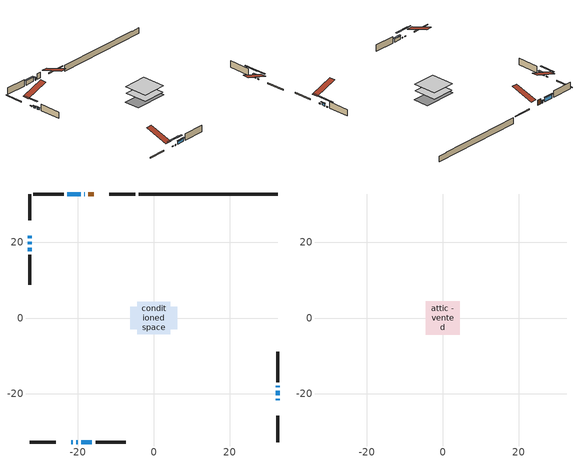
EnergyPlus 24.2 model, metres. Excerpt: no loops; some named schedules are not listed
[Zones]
conditioned space
 floor adiabatic (AdiabaticFloorConstruction): -4.32,-4.32 -4.32,4.32 4.32,4.32 4.32,-4.32 z0.54
 floor foundation (Slab1 construction): -6.19,-2.96 -6.19,2.96 6.19,2.96 6.19,-2.96 z-1.66
 wall outside (RimJoist1 construction): -4.83,32.68 -11.69,32.68 / -32.68,-32.68 -25.82,-32.68 / -32.68,32.68 -32.68,25.82 / 32.68,-32.68 32.68,-25.82 z0.54:0.84
 wall outside (AdiabaticWallConstruction 1): -15.83,32.68 -17.25,32.68 z0.54:2.57
 wall outside (AdiabaticWallConstruction): -18.17,32.68 -18.33,32.68 z0.54:1.46; 32.68,-21.68 32.68,-21.33 / -21.68,-32.68 -21.33,-32.68 / -20.4,-32.68 -20.05,-32.68 / -32.68,21.68 -32.68,20.98 / 32.68,-18.24 32.68,-17.88 z0.54:0.83; -32.68,20.05 -32.68,19.44 z0.54:1.15; 32.68,-20.4 32.68,-19.16 z0.54:1.56; -19.26,32.68 -22.81,32.68 z0.54:2.12; -19.12,-32.68 -16.27,-32.68 z0.54:1.7; -32.68,18.51 -32.68,17.63 z0.54:1.26
 wall outside (Wall1 construction): -23.74,32.68 -31.75,32.68 / -15.35,-32.68 -7.34,-32.68 / -32.68,16.7 -32.68,8.7 / 32.68,-16.95 32.68,-8.95 z0.54:2.98
 wall foundation (FoundationWall1 construction): -3.9,32.68,-1.66 -3.9,32.68,0.54 29.02,32.68,0.54 29.02,32.68,0.38 32.68,32.68,0.38 32.68,32.68,-1.66
 window (WindowConstruction 4): -18.18,32.68 -18.33,32.68 z0.54:1.45
 window (WindowConstruction 7): 32.68,-21.68 32.68,-21.33 z0.54:0.83
 window (WindowConstruction 8): -21.68,-32.68 -21.33,-32.68 z0.54:0.83
 window (WindowConstruction 9): -20.4,-32.68 -20.05,-32.68 z0.54:0.83
 window (WindowConstruction 10): -32.68,21.68 -32.68,20.98 z0.54:0.83
 window (WindowConstruction 5): -32.68,20.05 -32.68,19.44 z0.54:1.15
 window (WindowConstruction): 32.68,-20.4 32.68,-19.16 z0.54:1.55
 window (WindowConstruction 1): -19.26,32.68 -22.81,32.68 z0.54:2.12
 window (WindowConstruction 2): -19.12,-32.68 -16.27,-32.68 z0.54:1.7
 window (WindowConstruction 3): -32.68,18.51 -32.68,17.63 z0.54:1.26
 window (WindowConstruction 6): 32.68,-18.23 32.68,-17.88 z0.54:0.83
 door (Door): -15.83,32.68 -17.25,32.68 z0.54:2.57
 ceiling adiabatic (AdiabaticFloorConstruction): 4.32,-4.32 4.32,4.32 -4.32,4.32 -4.32,-4.32 z0.54
attic - vented
 floor to conditioned space (Floor1 construction Reversed): -4.44,-4.44 -4.44,4.44 4.44,4.44 4.44,-4.44 z2.98
 roof outside (Roof1 construction): -14.9,32.68,2.98 -14.9,24.03,5.86 -12.62,24.03,5.86 -12.62,32.68,2.98; -22.61,-32.68,2.98 -22.61,-24.03,5.86 -24.89,-24.03,5.86 -24.89,-32.68,2.98; -32.68,22.61,2.98 -24.03,22.61,5.86 -24.03,24.89,5.86 -32.68,24.89,2.98; 32.68,-22.61,2.98 24.03,-22.61,5.86 24.03,-24.89,5.86 32.68,-24.89,2.98
shading: -18.53,32.68 -17.98,32.68 -17.98,33.09 -18.53,33.09 z1.66; 32.68,-18.69 32.68,-24.32 33.09,-24.32 33.09,-18.69 z3.47; -18.69,-32.68 -24.32,-32.68 -24.32,-33.09 -18.69,-33.09 z3.47; -17.41,-32.68 -23.04,-32.68 -23.04,-33.09 -17.41,-33.09 z3.47; -32.68,18.34 -32.68,24.32 -33.09,24.32 -33.09,18.34 z3.47; -32.68,19.24 -32.68,20.25 -33.09,20.25 -33.09,19.24 z1.35; 32.68,-18.96 32.68,-20.6 33.09,-20.6 33.09,-18.96 z1.76; -23.01,32.68 -19.06,32.68 -19.06,33.09 -23.01,33.09 z2.32; -16.07,-32.68 -19.32,-32.68 -19.32,-33.09 -16.07,-33.09 z1.91; -32.68,17.43 -32.68,18.71 -33.09,18.71 -33.09,17.43 z1.46; 32.68,-15.24 32.68,-20.87 33.09,-20.87 33.09,-15.24 z3.47
[Building]
Building 1: Terrain=Suburbs
[Site:Location]
Saskatoon Intl AP_SK: Latitude {deg}=52.17; Longitude {deg}=-106.7; Time Zone {hr}=-6; Elevation {m}=504; Keep Site Location Information=Yes
[Site:GroundTemperature:Shallow]
-3.29371, -5.9198, -6.13011, -4.88389, 0.118965, 5.09852, 9.41553, 12.1502, 12.3826, 10.1583, 5.95142, 1.12462
[Site:WaterMainsTemperature]
Calculation Method=Schedule; Temperature Schedule=mains temperature schedule
[Material] Roughness=Rough; Thermal Absorptance=0.9
Name | Thickness {m} | Conductivity {W/m-K} | Density {kg/m3} | Specific Heat {J/kg-K} | Solar Absorptance | Visible Absorptance
asphalt or fiberglass shingles | 0.00635 | 0.162714 | 1121.4 | 1465.45 | 0.84 | 0.84
ceiling loosefill ins | 0.169333 | 0.0480833 | 16.02 | 1046.75 | 0.7 | 0.7
ceiling stud and cavity | 0.1397 | 0.0875686 | 65.682 | 1177.47 | 0.7 | 0.7
concrete 4.0 in. | 0.1016 | 1.803125 | 2242.8 | 837.4 | 0.7 | 0.7
concrete 8.0 in. | 0.2032 | 1.803125 | 2242.8 | 837.4 | 0.7 | 0.7
door material | 0.04445 | 0.20624 | 512.64 | 1214.23 | 0.7 | 0.7
floor covering | 0.0127 | 0.0433444 | 54.468 | 1339.84 | 0.6 | 0.6
floor rigid ins; wall rigid ins | 0.512978 | 0.029427 | 32.04 | 1214.23 | 0.7 | 0.7
floor stud and cavity | 0.1397 | 1.75129 | 37.0049 | 1207.88 | 0.7 | 0.7
furniture material conditioned space 1 | 0.1524 | 0.115458 | 640.8 | 1214.23 | 0.6 | 0.6
gypsum board | 0.0127 | 0.160291 | 801 | 837.4 | 0.6 | 0.6
osb sheathing 0.5 in. | 0.0127 | 0.115458 | 512.64 | 1214.23 | 0.7 | 0.7
osb sheathing 0.75 in. | 0.01905 | 0.115458 | 512.64 | 1214.23 | 0.7 | 0.7
rim joist stud and cavity | 0.0508 | 0.143208 | 50.32683 | 1063.81 | 0.6 | 0.6
wall stud and cavity | 0.1397 | 0.108982 | 139.0536 | 1170.24 | 0.7 | 0.7
wall stud and cavity 1 | 0.0889 | 0.380278 | 52.3479 | 1209.89 | 0.7 | 0.7
wall stud and cavity 2 | 0.0889 | 0.391764 | 83.0341 | 1211.67 | 0.7 | 0.7
wood siding | 0.0254 | 0.102417 | 544.68 | 1172.36 | 0.4 | 0.4
wood siding 1; wood siding 2; wood siding 3 | 0.0254 | 0.102417 | 544.68 | 1172.36 | 0.7 | 0.7
[WindowMaterial:SimpleGlazingSystem]
Name | U-Factor {W/m2-K} | Solar Heat Gain Coefficient
WindowMaterial | 3.14959 | 0.66
WindowMaterial 1 | 2.89351 | 0.69
WindowMaterial 2 | 3.276206 | 0.67
WindowMaterial 3 | 2.762347 | 0.62
WindowMaterial 4 | 3.94791 | 0.38
WindowMaterial 5 | 5.20275 | 0.65
WindowMaterial 6 | 2.90827 | 0.43
WindowMaterial 7 | 3.071798 | 0.43
[Construction]
AdiabaticFloorConstruction: floor stud and cavity, floor rigid ins, osb sheathing 0.75 in., floor covering
AdiabaticWallConstruction: wood siding 2, wall rigid ins, wall stud and cavity 1, gypsum board
AdiabaticWallConstruction 1: wood siding 3, wall rigid ins, wall stud and cavity 1, gypsum board
Door: door material
Floor1 construction Reversed: gypsum board, ceiling stud and cavity, ceiling loosefill ins
FoundationWall1 construction: concrete 8.0 in.
furniture construction conditioned space 1: furniture material conditioned space 1
PartitionWallConstruction: gypsum board, wall stud and cavity 2, gypsum board
RimJoist1 construction: wood siding 1, rim joist stud and cavity
Roof1 construction: asphalt or fiberglass shingles
Slab1 construction: concrete 4.0 in.
Wall1 construction: wood siding, osb sheathing 0.5 in., wall stud and cavity, gypsum board
WindowConstruction: WindowMaterial
WindowConstruction 1: WindowMaterial 1
WindowConstruction 10; WindowConstruction 6; WindowConstruction 8: WindowMaterial 6
WindowConstruction 2: WindowMaterial 2
WindowConstruction 3: WindowMaterial 3
WindowConstruction 4: WindowMaterial 4
WindowConstruction 5: WindowMaterial 5
WindowConstruction 7; WindowConstruction 9: WindowMaterial 7
[Zone] Multiplier=1; Part of Total Floor Area=Yes
Name | Volume {m3}
attic - vented | 36.9162
conditioned space | 369.9
[Space]
Name | Zone | Volume {m3}
attic - vented 1 | attic - vented | 36.9162
conditioned space 1 | conditioned space | 369.9
[ZoneInfiltration:EffectiveLeakageArea]
infil attic - vented 1: Zone or Space=attic - vented 1; Schedule=Always On Discrete; Effective Air Leakage Area {cm2}=2704.11; Stack Coefficient=0.000200502; Wind Coefficient=9.56709e-06
[ZoneMixing]
whole house fan mix: Zone or Space=attic - vented; Schedule=Always On Continuous; Design Flow Rate Calculation Method=Flow/Zone; Design Flow Rate {m3/s}=0; Source Zone or Space=conditioned space
[SurfaceProperty:ExposedFoundationPerimeter]
Slab1: Exposed Perimeter Calculation Method=TotalExposedPerimeter; Total Exposed Perimeter {m}=36.577
[InternalMass] Zone or ZoneList=conditioned space; Space or SpaceList=conditioned space 1
Name | Construction | Surface Area {m2}
furniture mass conditioned space 1 | furniture construction conditioned space 1 | 59.204
partition wall mass | PartitionWallConstruction | 148.01
[Lights]
interior lighting: Zone or ZoneList or Space or SpaceList=conditioned space 1; Schedule=interior lighting schedule; Design Level Calculation Method=LightingLevel; Lighting Level {W}=343.2; Return Air Fraction=0; Fraction Radiant=0.6; Fraction Visible=0.2; Fraction Replaceable=1
[People]
occupants: Zone or ZoneList or Space or SpaceList=conditioned space 1; Number of People Schedule=occupants schedule; Number of People Calculation Method=People; Number of People=3; Fraction Radiant=0.314171; Sensible Heat Fraction=0.56303; Activity Level Schedule=occupants activity schedule; Carbon Dioxide Generation Rate {m3/s-W}=0; Enable ASHRAE 55 Comfort Warnings=No; Mean Radiant Temperature Calculation Type=EnclosureAveraged
[ElectricEquipment] Zone or ZoneList or Space or SpaceList=conditioned space 1; Design Level Calculation Method=EquipmentLevel
Name | Schedule | Design Level {W} | Fraction Latent | Fraction Radiant | Fraction Lost
clothes dryer | clothes dryer schedule | 140.772 | 0.015 | 0.081 | 0.85
clothes washer | clothes washer schedule | 32.1985 | 0.03 | 0.162 | 0.7
cooking range | cooking range schedule | 215.147 | 0.08 | 0.432 | 0.2
dishwasher | dishwasher schedule | 66.8632 | 0.3 | 0.18 | 0.4
fridge | fridge schedule | 72.9452 | 0 | 0.6 | 0
mech vent house fan | mech vent house fan schedule | 10 | 0 | 0 | 1
mech vent house fan cfis | mech vent house fan cfis schedule | 0 | 0 | 0 | 0
misc plug loads | misc plug loads schedule | 494.7 | 0.045 | 0.513 | 0.1
whole house fan | Always On Discrete | 0 | 0 | 0 | 1
[OtherEquipment] Zone or ZoneList or Space or SpaceList=conditioned space 1; Design Level Calculation Method=EquipmentLevel
Name | Fuel Type | Schedule | Design Level {W} | Fraction Latent | Fraction Radiant | Fraction Lost
clothes dryer 1 | Electricity | clothes dryer schedule | 0 | 0.015 | 0.081 | 0.85
cooking range 1 | Electricity | cooking range schedule | 0 | 0.08 | 0.432 | 0.2
general water use latent | None | general water use schedule | 62.594 | 1 | 0 | 0
general water use sensible | None | general water use schedule | -61.6891 | 0 | 0.6 | 0
mech vent house fan latent load | None | Always On Discrete | 0 | 1 | 0 | 0
mech vent house fan sensible load | None | Always On Discrete | 0 | 0 | 0 | 0
water heater energy adjustment1 | NaturalGas | Always On Discrete | 0.01 | 0 | 0 | 1
[ZoneInfiltration:DesignFlowRate] Zone or ZoneList or Space or SpaceList=conditioned space 1; Schedule=Always On Discrete; Design Flow Rate Calculation Method=Flow/Zone; Design Flow Rate {m3/s}=0
infil flow; natural vent flow; whole house fan flow
[AvailabilityManager:Scheduled]
furnace airloop Availability Manager: Schedule=Always On Discrete
[Foundation:Kiva]
Foundation Kiva 1: Initial Indoor Air Temperature {C}=21; Wall Height Above Grade {m}=0.539984; Wall Depth Below Slab {m}=0.2032
[Foundation:Kiva:Settings]
Soil Conductivity {W/m-K}=0.849921; Soil Density {kg/m3}=1842.3; Soil Specific Heat {J/kg-K}=418.7; Ground Solar Absorptivity=0.9; Ground Thermal Absorptivity=0.9; Ground Surface Roughness {m}=0.03; Far-Field Width {m}=40; Deep-Ground Boundary Condition=ZeroFlux; Deep-Ground Depth {m}=40; Minimum Cell Dimension {m}=0.2; Maximum Cell Growth Coefficient=3; Simulation Timestep=Timestep
[Exterior:Lights]
exterior lighting: Schedule=exterior lighting schedule; Design Level {W}=75.6
[EnergyManagementSystem:GlobalVariable]
furnace_airloop_Fan_RTF
infil_program_Qfan
infil_program_Qinf
natural_vent_program_Qnv
natural_vent_program_Qwhf
[EnergyManagementSystem:Sensor]
Name | Output:Variable or Output:Meter Index Key | Output:Variable or Output:Meter
airflow_gain | infil flow | Infiltration Sensible Heat Gain Energy
airflow_gain_1 | natural vent flow | Infiltration Sensible Heat Gain Energy
airflow_gain_2 | whole house fan flow | Infiltration Sensible Heat Gain Energy
airflow_loss | infil flow | Infiltration Sensible Heat Loss Energy
airflow_loss_1 | natural vent flow | Infiltration Sensible Heat Loss Energy
airflow_loss_2 | whole house fan flow | Infiltration Sensible Heat Loss Energy
clg_load_cond |  | Cooling:EnergyTransfer:Zone:CONDITIONED SPACE
clg_sp_s; clg_sp_s_1 | cooling setpoint | Schedule Value
clothes_dryer_exhaust_0_sch_s | clothes dryer exhaust 0 schedule | Schedule Value
cool_season | cooling season schedule | Schedule Value
htg_load_cond |  | Heating:EnergyTransfer:Zone:CONDITIONED SPACE
htg_sp_s; htg_sp_s_1 | heating setpoint | Schedule Value
ig_ee_conv | clothes dryer | Electric Equipment Convective Heating Energy
ig_ee_conv_2 | cooking range | Electric Equipment Convective Heating Energy
ig_ee_conv_4 | fridge | Electric Equipment Convective Heating Energy
ig_ee_conv_5 | misc plug loads | Electric Equipment Convective Heating Energy
ig_ee_conv_6 | whole house fan | Electric Equipment Convective Heating Energy
ig_ee_rad | clothes dryer | Electric Equipment Radiant Heating Energy
ig_ee_rad_2 | cooking range | Electric Equipment Radiant Heating Energy
ig_ee_rad_4 | fridge | Electric Equipment Radiant Heating Energy
ig_ee_rad_5 | misc plug loads | Electric Equipment Radiant Heating Energy
ig_ee_rad_6 | whole house fan | Electric Equipment Radiant Heating Energy
ig_lgt_conv | interior lighting | Lights Convective Heating Energy
ig_lgt_rad | interior lighting | Lights Radiant Heating Energy
ig_lgt_vis | interior lighting | Lights Visible Radiation Heating Energy
ig_oe_conv | clothes dryer 1 | Other Equipment Convective Heating Energy
ig_oe_conv_1 | cooking range 1 | Other Equipment Convective Heating Energy
ig_oe_conv_2 | general water use latent | Other Equipment Convective Heating Energy
ig_oe_conv_3 | general water use sensible | Other Equipment Convective Heating Energy
ig_oe_conv_4 | water heater energy adjustment1 | Other Equipment Convective Heating Energy
ig_oe_rad | clothes dryer 1 | Other Equipment Radiant Heating Energy
ig_oe_rad_1 | cooking range 1 | Other Equipment Radiant Heating Energy
ig_oe_rad_2 | general water use latent | Other Equipment Radiant Heating Energy
ig_oe_rad_3 | general water use sensible | Other Equipment Radiant Heating Energy
ig_oe_rad_4 | water heater energy adjustment1 | Other Equipment Radiant Heating Energy
ig_ppl_conv | occupants | People Convective Heating Energy
ig_ppl_rad | occupants | People Radiant Heating Energy
im_conv | furniture mass conditioned space 1 | Surface Inside Face Convection Heat Gain Energy
im_conv_1 | partition wall mass | Surface Inside Face Convection Heat Gain Energy
im_ig | furniture mass conditioned space 1 | Surface Inside Face Internal Gains Radiation Heat Gain Energy
im_ig_1 | partition wall mass | Surface Inside Face Internal Gains Radiation Heat Gain Energy
im_lgt | furniture mass conditioned space 1 | Surface Inside Face Lights Radiation Heat Gain Energy
im_lgt_1 | partition wall mass | Surface Inside Face Lights Radiation Heat Gain Energy
im_sol | furniture mass conditioned space 1 | Surface Inside Face Solar Radiation Heat Gain Energy
im_sol_1 | partition wall mass | Surface Inside Face Solar Radiation Heat Gain Energy
im_surf | furniture mass conditioned space 1 | Surface Inside Face Net Surface Thermal Radiation Heat Gain Energy
im_surf_1 | partition wall mass | Surface Inside Face Net Surface Thermal Radiation Heat Gain Energy
mv_conv | mech vent house fan | Electric Equipment Convective Heating Energy
mv_conv_1 | mech vent house fan cfis | Electric Equipment Convective Heating Energy
mv_conv_2 | mech vent house fan latent load | Other Equipment Convective Heating Energy
mv_conv_3 | mech vent house fan sensible load | Other Equipment Convective Heating Energy
mv_rad | mech vent house fan | Electric Equipment Radiant Heating Energy
mv_rad_1 | mech vent house fan cfis | Electric Equipment Radiant Heating Energy
mv_rad_2 | mech vent house fan latent load | Other Equipment Radiant Heating Energy
mv_rad_3 | mech vent house fan sensible load | Other Equipment Radiant Heating Energy
natural_vent_s | natural vent schedule | Schedule Value
out_pb_s |  | Site Outdoor Air Barometric Pressure
out_wt_s |  | Site Outdoor Air Humidity Ratio
site_vw_s |  | Site Wind Speed
ss_back_out | Window1 | Surface Window Shortwave from Zone Back Out Window Heat Transfer Rate
ss_back_out_1 | Window10 | Surface Window Shortwave from Zone Back Out Window Heat Transfer Rate
ss_back_out_10 | Window9 | Surface Window Shortwave from Zone Back Out Window Heat Transfer Rate
ss_back_out_2 | Window11 | Surface Window Shortwave from Zone Back Out Window Heat Transfer Rate
ss_back_out_3 | Window12 | Surface Window Shortwave from Zone Back Out Window Heat Transfer Rate
ss_back_out_4 | Window13 | Surface Window Shortwave from Zone Back Out Window Heat Transfer Rate
ss_back_out_5 | Window2 | Surface Window Shortwave from Zone Back Out Window Heat Transfer Rate
ss_back_out_6 | Window3 | Surface Window Shortwave from Zone Back Out Window Heat Transfer Rate
ss_back_out_7 | Window4 | Surface Window Shortwave from Zone Back Out Window Heat Transfer Rate
ss_back_out_8 | Window6 | Surface Window Shortwave from Zone Back Out Window Heat Transfer Rate
ss_back_out_9 | Window8 | Surface Window Shortwave from Zone Back Out Window Heat Transfer Rate
ss_conv | Door1 | Surface Inside Face Convection Heat Gain Energy
ss_conv_1 | Window1 | Surface Inside Face Convection Heat Gain Energy
ss_conv_10 | Window8 | Surface Inside Face Convection Heat Gain Energy
ss_conv_11 | Window9 | Surface Inside Face Convection Heat Gain Energy
ss_conv_2 | Window10 | Surface Inside Face Convection Heat Gain Energy
ss_conv_3 | Window11 | Surface Inside Face Convection Heat Gain Energy
ss_conv_4 | Window12 | Surface Inside Face Convection Heat Gain Energy
ss_conv_5 | Window13 | Surface Inside Face Convection Heat Gain Energy
ss_conv_6 | Window2 | Surface Inside Face Convection Heat Gain Energy
ss_conv_7 | Window3 | Surface Inside Face Convection Heat Gain Energy
ss_conv_8 | Window4 | Surface Inside Face Convection Heat Gain Energy
ss_conv_9 | Window6 | Surface Inside Face Convection Heat Gain Energy
ss_ig | Door1 | Surface Inside Face Internal Gains Radiation Heat Gain Energy
ss_ig_1 | Window1 | Surface Inside Face Internal Gains Radiation Heat Gain Energy
ss_ig_10 | Window8 | Surface Inside Face Internal Gains Radiation Heat Gain Energy
ss_ig_11 | Window9 | Surface Inside Face Internal Gains Radiation Heat Gain Energy
ss_ig_2 | Window10 | Surface Inside Face Internal Gains Radiation Heat Gain Energy
ss_ig_3 | Window11 | Surface Inside Face Internal Gains Radiation Heat Gain Energy
ss_ig_4 | Window12 | Surface Inside Face Internal Gains Radiation Heat Gain Energy
ss_ig_5 | Window13 | Surface Inside Face Internal Gains Radiation Heat Gain Energy
ss_ig_6 | Window2 | Surface Inside Face Internal Gains Radiation Heat Gain Energy
ss_ig_7 | Window3 | Surface Inside Face Internal Gains Radiation Heat Gain Energy
ss_ig_8 | Window4 | Surface Inside Face Internal Gains Radiation Heat Gain Energy
ss_ig_9 | Window6 | Surface Inside Face Internal Gains Radiation Heat Gain Energy
ss_lgt | Door1 | Surface Inside Face Lights Radiation Heat Gain Energy
ss_sol | Door1 | Surface Inside Face Solar Radiation Heat Gain Energy
ss_surf | Door1 | Surface Inside Face Net Surface Thermal Radiation Heat Gain Energy
ss_surf_1 | Window1 | Surface Inside Face Net Surface Thermal Radiation Heat Gain Energy
ss_surf_10 | Window8 | Surface Inside Face Net Surface Thermal Radiation Heat Gain Energy
ss_surf_11 | Window9 | Surface Inside Face Net Surface Thermal Radiation Heat Gain Energy
ss_surf_2 | Window10 | Surface Inside Face Net Surface Thermal Radiation Heat Gain Energy
ss_surf_3 | Window11 | Surface Inside Face Net Surface Thermal Radiation Heat Gain Energy
ss_surf_4 | Window12 | Surface Inside Face Net Surface Thermal Radiation Heat Gain Energy
ss_surf_5 | Window13 | Surface Inside Face Net Surface Thermal Radiation Heat Gain Energy
ss_surf_6 | Window2 | Surface Inside Face Net Surface Thermal Radiation Heat Gain Energy
ss_surf_7 | Window3 | Surface Inside Face Net Surface Thermal Radiation Heat Gain Energy
ss_surf_8 | Window4 | Surface Inside Face Net Surface Thermal Radiation Heat Gain Energy
ss_surf_9 | Window6 | Surface Inside Face Net Surface Thermal Radiation Heat Gain Energy
ss_trans_in | Window1 | Surface Window Transmitted Solar Radiation Rate
ss_trans_in_1 | Window10 | Surface Window Transmitted Solar Radiation Rate
ss_trans_in_10 | Window9 | Surface Window Transmitted Solar Radiation Rate
ss_trans_in_2 | Window11 | Surface Window Transmitted Solar Radiation Rate
ss_trans_in_3 | Window12 | Surface Window Transmitted Solar Radiation Rate
ss_trans_in_4 | Window13 | Surface Window Transmitted Solar Radiation Rate
ss_trans_in_5 | Window2 | Surface Window Transmitted Solar Radiation Rate
ss_trans_in_6 | Window3 | Surface Window Transmitted Solar Radiation Rate
ss_trans_in_7 | Window4 | Surface Window Transmitted Solar Radiation Rate
ss_trans_in_8 | Window6 | Surface Window Transmitted Solar Radiation Rate
ss_trans_in_9 | Window8 | Surface Window Transmitted Solar Radiation Rate
ss_trans_out | Window1 | Surface Inside Face Initial Transmitted Diffuse Transmitted Out Window Solar Radiation Rate
ss_trans_out_1 | Window10 | Surface Inside Face Initial Transmitted Diffuse Transmitted Out Window Solar Radiation Rate
ss_trans_out_10 | Window9 | Surface Inside Face Initial Transmitted Diffuse Transmitted Out Window Solar Radiation Rate
ss_trans_out_2 | Window11 | Surface Inside Face Initial Transmitted Diffuse Transmitted Out Window Solar Radiation Rate
ss_trans_out_3 | Window12 | Surface Inside Face Initial Transmitted Diffuse Transmitted Out Window Solar Radiation Rate
ss_trans_out_4 | Window13 | Surface Inside Face Initial Transmitted Diffuse Transmitted Out Window Solar Radiation Rate
ss_trans_out_5 | Window2 | Surface Inside Face Initial Transmitted Diffuse Transmitted Out Window Solar Radiation Rate
ss_trans_out_6 | Window3 | Surface Inside Face Initial Transmitted Diffuse Transmitted Out Window Solar Radiation Rate
ss_trans_out_7 | Window4 | Surface Inside Face Initial Transmitted Diffuse Transmitted Out Window Solar Radiation Rate
ss_trans_out_8 | Window6 | Surface Inside Face Initial Transmitted Diffuse Transmitted Out Window Solar Radiation Rate
ss_trans_out_9 | Window8 | Surface Inside Face Initial Transmitted Diffuse Transmitted Out Window Solar Radiation Rate
s_conv | Floor1 | Surface Inside Face Convection Heat Gain Energy
s_conv_1 | FoundationWall1 | Surface Inside Face Convection Heat Gain Energy
s_conv_10 | Wall1:180 | Surface Inside Face Convection Heat Gain Energy
s_conv_11 | Wall1:270 | Surface Inside Face Convection Heat Gain Energy
s_conv_12 | Wall1:90 | Surface Inside Face Convection Heat Gain Energy
s_conv_2 | inferred conditioned ceiling | Surface Inside Face Convection Heat Gain Energy
s_conv_3 | inferred conditioned floor | Surface Inside Face Convection Heat Gain Energy
s_conv_4 | RimJoist1:0 | Surface Inside Face Convection Heat Gain Energy
s_conv_5 | RimJoist1:180 | Surface Inside Face Convection Heat Gain Energy
s_conv_6 | RimJoist1:270 | Surface Inside Face Convection Heat Gain Energy
s_conv_7 | RimJoist1:90 | Surface Inside Face Convection Heat Gain Energy
s_conv_8 | Slab1 | Surface Inside Face Convection Heat Gain Energy
s_conv_9 | Wall1:0 | Surface Inside Face Convection Heat Gain Energy
s_ig | Floor1 | Surface Inside Face Internal Gains Radiation Heat Gain Energy
s_ig_1 | FoundationWall1 | Surface Inside Face Internal Gains Radiation Heat Gain Energy
s_ig_10 | Wall1:180 | Surface Inside Face Internal Gains Radiation Heat Gain Energy
s_ig_11 | Wall1:270 | Surface Inside Face Internal Gains Radiation Heat Gain Energy
s_ig_12 | Wall1:90 | Surface Inside Face Internal Gains Radiation Heat Gain Energy
s_ig_2 | inferred conditioned ceiling | Surface Inside Face Internal Gains Radiation Heat Gain Energy
s_ig_3 | inferred conditioned floor | Surface Inside Face Internal Gains Radiation Heat Gain Energy
s_ig_4 | RimJoist1:0 | Surface Inside Face Internal Gains Radiation Heat Gain Energy
s_ig_5 | RimJoist1:180 | Surface Inside Face Internal Gains Radiation Heat Gain Energy
s_ig_6 | RimJoist1:270 | Surface Inside Face Internal Gains Radiation Heat Gain Energy
s_ig_7 | RimJoist1:90 | Surface Inside Face Internal Gains Radiation Heat Gain Energy
s_ig_8 | Slab1 | Surface Inside Face Internal Gains Radiation Heat Gain Energy
s_ig_9 | Wall1:0 | Surface Inside Face Internal Gains Radiation Heat Gain Energy
s_lgt | Floor1 | Surface Inside Face Lights Radiation Heat Gain Energy
s_lgt_1 | FoundationWall1 | Surface Inside Face Lights Radiation Heat Gain Energy
s_lgt_10 | Wall1:180 | Surface Inside Face Lights Radiation Heat Gain Energy
s_lgt_11 | Wall1:270 | Surface Inside Face Lights Radiation Heat Gain Energy
s_lgt_12 | Wall1:90 | Surface Inside Face Lights Radiation Heat Gain Energy
s_lgt_2 | inferred conditioned ceiling | Surface Inside Face Lights Radiation Heat Gain Energy
s_lgt_3 | inferred conditioned floor | Surface Inside Face Lights Radiation Heat Gain Energy
s_lgt_4 | RimJoist1:0 | Surface Inside Face Lights Radiation Heat Gain Energy
s_lgt_5 | RimJoist1:180 | Surface Inside Face Lights Radiation Heat Gain Energy
s_lgt_6 | RimJoist1:270 | Surface Inside Face Lights Radiation Heat Gain Energy
s_lgt_7 | RimJoist1:90 | Surface Inside Face Lights Radiation Heat Gain Energy
s_lgt_8 | Slab1 | Surface Inside Face Lights Radiation Heat Gain Energy
s_lgt_9 | Wall1:0 | Surface Inside Face Lights Radiation Heat Gain Energy
s_sol | Floor1 | Surface Inside Face Solar Radiation Heat Gain Energy
s_sol_1 | FoundationWall1 | Surface Inside Face Solar Radiation Heat Gain Energy
s_sol_10 | Wall1:180 | Surface Inside Face Solar Radiation Heat Gain Energy
s_sol_11 | Wall1:270 | Surface Inside Face Solar Radiation Heat Gain Energy
s_sol_12 | Wall1:90 | Surface Inside Face Solar Radiation Heat Gain Energy
s_sol_2 | inferred conditioned ceiling | Surface Inside Face Solar Radiation Heat Gain Energy
s_sol_3 | inferred conditioned floor | Surface Inside Face Solar Radiation Heat Gain Energy
s_sol_4 | RimJoist1:0 | Surface Inside Face Solar Radiation Heat Gain Energy
s_sol_5 | RimJoist1:180 | Surface Inside Face Solar Radiation Heat Gain Energy
s_sol_6 | RimJoist1:270 | Surface Inside Face Solar Radiation Heat Gain Energy
s_sol_7 | RimJoist1:90 | Surface Inside Face Solar Radiation Heat Gain Energy
